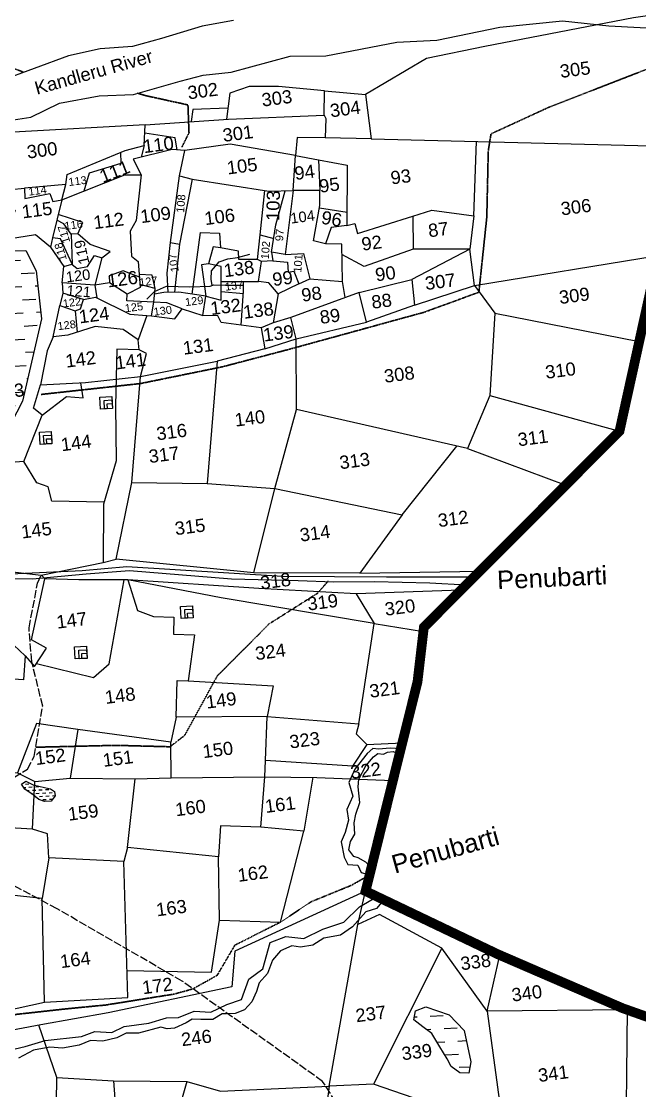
# Model space of a CAD drawing. Header units: inches. Extents: x 325586 to 341753, y 1581072 to 1592491.
# Drawn here: x 335395 to 336316, y 1585704 to 1587298 of the extents above; entities that cross this region are included whole.
import ezdxf

# ---------------------------------------------------------------- set-up
doc = ezdxf.new("R2010")
doc.units = ezdxf.units.IN
doc.header["$MEASUREMENT"] = 0
for name, pattern in [('ACAD_ISO02W100', [15, 12, -3]), ('ACAD_ISO03W100', [30, 12, -18]), ('ACAD_ISO07W100', [3, 0, -3]), ('BORDER', [1.75, 0.5, -0.25, 0.5, -0.25, 0, -0.25])]:
    doc.linetypes.add(name, pattern=pattern)
for name, color, linetype in [('CARTTRACK', 30, 'ACAD_ISO02W100'), ('NALA', 4, 'Continuous'), ('SQUAREWELL', 5, 'Continuous'), ('SURVEY_BND', 7, 'Continuous'), ('TEXT', 7, 'Continuous'), ('WATER_BODY', 4, 'Continuous')]:
    doc.layers.add(name, color=color, linetype=linetype)
for name, color, linetype, lineweight in [('FOOTPATH', 150, 'ACAD_ISO07W100', 30), ('ROAD', 1, 'Continuous', 25), ('VILL_BOUNDARY', 6, 'BORDER', 30)]:
    doc.layers.add(name, color=color, linetype=linetype, lineweight=lineweight)
doc.styles.get("Standard").update_dxf_attribs({"font": 'arial.ttf'})
pattern_1 = [(3.0672, (320155.095, 1583786.943), (18.545854, 20.645902), [19.62399, -19.62399])]

msp = doc.modelspace()

# ---------------------------------------------------------------- hatches: boundary and pattern name
at = {"layer": 'WATER_BODY'}
h = msp.add_hatch(dxfattribs=at)
h.set_pattern_fill('DASH', color=256, scale=156.991918, angle=3.0672, style=0)
h.set_pattern_definition(pattern_1)
h.paths.add_polyline_path([(335269.7, 1586831.7), (335289, 1586782.8), (335294.6, 1586704.1), (335287.3, 1586647), (335285.9, 1586641.4), (335340.6, 1586639.6), (335361.9, 1586666.7), (335396.4, 1586731.9), (335424.5, 1586854.9), (335416.9, 1586926.4), (335401.3, 1586956.8), (335332.1, 1586955.9), (335214.1, 1586956.5), (335078.7, 1586966.8), (334819.4, 1586955.4), (334734.1, 1586941.2), (334713.7, 1586934.7), (334686, 1586936.1), (334704.5, 1586911.7), (334719.4, 1586902.3), (334760.5, 1586907.6), (334782.7, 1586906.6), (334889.2, 1586886.2), (335028.4, 1586859.9), (335165.1, 1586860.3), (335227.6, 1586854.2)])
h.paths.add_polyline_path([(334953.7, 1586868.3), (335194.5, 1586872.8), (335193.8, 1586912.3), (334953, 1586907.8)], flags=25)
h.paths.add_polyline_path([(335466.5, 1586941.3), (335457.2, 1586972), (335440, 1586966.8), (335449.3, 1586936.1)], flags=9)
h.paths.add_polyline_path([(335454.6, 1586868.4), (335486.3, 1586872.5), (335484, 1586890), (335452.4, 1586885.9)], flags=9)
h.paths.add_polyline_path([(335446.7, 1586834.3), (335478.5, 1586838.4), (335476.2, 1586856.2), (335444.4, 1586852)], flags=9)
h.paths.add_polyline_path([(335350.4, 1586728), (335403.4, 1586734.9), (335399.5, 1586764.5), (335346.6, 1586757.6)], flags=24)
h = msp.add_hatch(dxfattribs=at)
h.set_pattern_fill('DASH', color=256, scale=39.24798, angle=3.0672, style=0)
h.set_pattern_definition([(3.0672, (320155.095, 1583786.943), (4.6364634, 5.1614755), [4.9059974, -4.9059974])])
h.paths.add_polyline_path([(335444.9, 1586143.6), (335443.8, 1586150.1), (335438.1, 1586154.4), (335428.9, 1586156.4), (335414.6, 1586159.4), (335413.8, 1586143.7), (335420.5, 1586138.4), (335429.2, 1586135.3), (335438.9, 1586136)])
h.paths.add_polyline_path([(335414.6, 1586159.4), (335412.1, 1586159.9), (335401.1, 1586165.8), (335394.8, 1586161.2), (335399.7, 1586153.8), (335412.2, 1586145), (335413.8, 1586143.7)])
h = msp.add_hatch(dxfattribs=at)
h.set_pattern_fill('DASH', color=256, scale=156.991918, angle=3.0672, style=0)
h.set_pattern_definition(pattern_1)
h.paths.add_polyline_path([(336054.6, 1585794.1), (336032.3, 1585817.4), (335997.6, 1585829.3), (335982, 1585823.3), (335979.8, 1585809.9), (335993.2, 1585799.4), (336006.7, 1585789.4), (336018.5, 1585769.8), (336029.3, 1585751.9), (336035.5, 1585740.2), (336048.1, 1585730.6), (336061.5, 1585730.4), (336064.8, 1585747.4)])

# ---------------------------------------------------------------- linework, layer by layer
at = {"layer": 'CARTTRACK'}
msp.add_lwpolyline([(337118.9, 1584480.5), (336829.4, 1584717.2), (336707.9, 1584834.9), (336566.7, 1584940.6), (336284.8, 1585139.9), (336145.2, 1585269.6), (335952.2, 1585548.1), (335843.6, 1585718.1), (335634.3, 1585867.5), (335447.9, 1585975.3), (335388.3, 1586007.3), (335274, 1586063.1), (335263.9, 1586074.3), (335298.2, 1586102.3), (335306.9, 1586133), (335370.7, 1586163), (335403.5, 1586183.5), (335413.8, 1586202.6), (335426.4, 1586277.4), (335410.1, 1586344.1), (335406, 1586394.3), (335418.8, 1586460.6), (335424.2, 1586472.7)], dxfattribs=at)
at = {"layer": 'FOOTPATH', "ltscale": 0.01}
for points in [[(336922.6, 1587647.4), (336879.6, 1587585.1), (336820.9, 1587530.3), (336706.5, 1587407.7), (336674.3, 1587355.4), (336572.6, 1587316.3), (336470.9, 1587287), (336352.1, 1587236.7), (336180.7, 1587170.1), (336094.6, 1587130.5), (336090.6, 1587105.3), (336088.4, 1587006.4), (336076.6, 1586894.4), (335994.9, 1586864.6), (335797.6, 1586810.4), (335694.4, 1586783.3), (335571.9, 1586758.3), (335424, 1586742.1)], [(335398.2, 1587222.4), (335357, 1587237.7), (335292.6, 1587224.9), (335220.6, 1587217.6), (335150.5, 1587225.3), (334915.9, 1587249.7), (334717.4, 1587263.2), (334577.6, 1587287.9)], [(335633.6, 1587110.3), (335644.5, 1587132.3), (335642.9, 1587173.7), (335579.1, 1587187.7), (335567.9, 1587191.1)], [(335852, 1586463.9), (335836, 1586445.7), (335763.8, 1586400), (335686.6, 1586322.5), (335638.1, 1586233.9), (335616.2, 1586216.9), (335535.4, 1586219), (335416.1, 1586216.2)], [(335913.7, 1586025.8), (335886.4, 1586010.3), (335826.7, 1585985.9), (335780.3, 1585955.1), (335713, 1585921.3), (335686.5, 1585876.2), (335650.4, 1585856), (335623, 1585848.3), (335520.1, 1585831.9), (335457.8, 1585825.8), (335388.3, 1585818.1), (335344.9, 1585808.7), (335146.6, 1585772.8), (334938.5, 1585723.1), (334782.4, 1585592.8), (334509.2, 1585432), (334128.4, 1585409.7)]]:
    msp.add_lwpolyline(points, dxfattribs=at)
at = {"layer": 'NALA'}
for points in [[(335343.7, 1587145.5), (335408.7, 1587155.4), (335451.4, 1587176.5), (335510.6, 1587187.2), (335561.9, 1587189.4), (335631.1, 1587208.9), (335665.4, 1587217.9), (335707.2, 1587222.5), (335795.5, 1587246.5), (335848.5, 1587247.1), (335954.2, 1587267.2), (336014.1, 1587270.1), (336107.7, 1587289.6), (336201.3, 1587298.8), (336270.1, 1587291.6), (336419.8, 1587283.7)], [(335711, 1587299.3), (335664.3, 1587290.9), (335603.5, 1587272.5), (335560.3, 1587261), (335511.9, 1587257.3), (335464.9, 1587246.7), (335362, 1587209.1)], [(335678.9, 1586904.4), (335677.3, 1586914), (335678, 1586926.6), (335689.5, 1586939.6), (335702.4, 1586944.4), (335716.6, 1586946.1), (335735.1, 1586951.3)], [(335581.5, 1586884.2), (335592.9, 1586895.4), (335611, 1586903.3), (335645.7, 1586902.5), (335676.2, 1586903.3), (335681.6, 1586905.4), (335699.1, 1586905.2), (335711.4, 1586905), (335724, 1586905.1)], [(335960.2, 1586213.9), (335944.4, 1586214.6), (335926.9, 1586213.3), (335918.5, 1586214.3), (335910.1, 1586207), (335891.5, 1586183.6), (335882.9, 1586163.8), (335888.7, 1586143.4), (335879.7, 1586123.5), (335882, 1586107.3), (335877.4, 1586089.3), (335871.1, 1586075.1), (335875.7, 1586052.4), (335881.3, 1586041.5), (335896.1, 1586040.3), (335901, 1586029.5), (335913.7, 1586025.8)], [(335916.3, 1586036.7), (335907.9, 1586044.9), (335896.6, 1586051.1), (335890.3, 1586053.5), (335882.5, 1586063.4), (335885, 1586075.5), (335891.5, 1586086.7), (335890.8, 1586103.6), (335893.1, 1586116.3), (335899, 1586134), (335896.5, 1586157.1), (335897.4, 1586168.7), (335908.3, 1586188.7), (335919.4, 1586202), (335926.2, 1586206.8), (335934.2, 1586206), (335940.2, 1586208.6), (335949, 1586209.7), (335958.3, 1586206)], [(335368.5, 1585762.5), (335400.5, 1585770), (335430.3, 1585778.9), (335484.3, 1585784.9), (335504.1, 1585792.5), (335529.5, 1585791), (335547.6, 1585799.8), (335584.4, 1585804.9), (335610.7, 1585812.6), (335628.6, 1585813.5), (335652.4, 1585822.9), (335677.2, 1585821.2), (335700.9, 1585832.7), (335722.5, 1585840.1), (335733.9, 1585870.2), (335754.3, 1585885.9), (335765.5, 1585924.9), (335788.8, 1585934), (335815.9, 1585931), (335844.1, 1585944.8), (335875.4, 1585955.5), (335898.7, 1585978.4), (335924.9, 1585993.5)], [(335935, 1585988.7), (335924.2, 1585975.8), (335908.1, 1585970.7), (335888, 1585948.4), (335870.2, 1585935.8), (335845.4, 1585931.7), (335828.9, 1585921.3), (335810.7, 1585918.2), (335797.8, 1585920.3), (335781.1, 1585912.6), (335768.9, 1585898.9), (335761.7, 1585878.7), (335749.1, 1585865.2), (335744.9, 1585852), (335738.3, 1585836.5), (335727.2, 1585824.8), (335713.2, 1585819.2), (335700.6, 1585818.7), (335694, 1585818.7), (335680.2, 1585810.5), (335662, 1585810.2), (335649.3, 1585810.8), (335640.2, 1585805.5), (335623, 1585797.3), (335611.7, 1585796.6), (335602.3, 1585798.7), (335569.1, 1585789.8), (335550.6, 1585789.9), (335536.8, 1585782.9), (335516.2, 1585777.8), (335497.8, 1585779.1), (335480.9, 1585772.1), (335455.9, 1585767.8), (335437, 1585769.3), (335412.7, 1585764.8), (335390.2, 1585752.7)]]:
    msp.add_lwpolyline(points, dxfattribs=at)
at = {"layer": 'ROAD'}
for points in [[(335097.1, 1586185.6), (335117.1, 1586246.4), (335144.8, 1586303.9), (335194.2, 1586372), (335241.4, 1586428.6), (335276, 1586464.9), (335302.5, 1586474.6), (335378.9, 1586474.8), (335485, 1586479.7), (335551.6, 1586485.8), (335783.8, 1586471.1), (335939.1, 1586470.4), (336069.7, 1586470.2)], [(336057.4, 1586457.9), (336003.3, 1586461), (335921.2, 1586462.7), (335860.3, 1586462.5), (335807.4, 1586464), (335707.9, 1586466.5), (335555.9, 1586479.1), (335491.2, 1586474.2), (335411.4, 1586466.5), (335328.7, 1586467.2), (335296.8, 1586467.3), (335246.1, 1586420.9), (335202.1, 1586368.3), (335155.9, 1586307.9), (335123.7, 1586234.4), (335094, 1586168.8)]]:
    msp.add_lwpolyline(points, dxfattribs=at)
at = {"layer": 'SQUAREWELL'}
for points in [[(335511.7, 1586738.2), (335529.4, 1586739.2), (335530.4, 1586721.1), (335512.6, 1586720.1)], [(335518, 1586733.3), (335529.7, 1586733.9), (335530.4, 1586721.1), (335518.7, 1586720.5)], [(335522.4, 1586728.1), (335530, 1586728.5), (335530.4, 1586721.1), (335522.8, 1586720.7)], [(335421.4, 1586685.8), (335439.2, 1586686.8), (335440.2, 1586668.7), (335422.4, 1586667.7)], [(335427.8, 1586680.9), (335439.5, 1586681.5), (335440.2, 1586668.7), (335428.5, 1586668.1)], [(335432.2, 1586675.7), (335439.8, 1586676.1), (335440.2, 1586668.7), (335432.6, 1586668.3)], [(335631.7, 1586426.2), (335649.5, 1586427.2), (335650.5, 1586409.1), (335632.7, 1586408.1)], [(335638.1, 1586421.3), (335649.8, 1586421.9), (335650.5, 1586409.1), (335638.8, 1586408.5)], [(335642.4, 1586416.1), (335650.1, 1586416.5), (335650.5, 1586409.1), (335642.8, 1586408.7)], [(335473.8, 1586365.9), (335491.6, 1586366.8), (335492.5, 1586348.7), (335474.8, 1586347.8)], [(335480.2, 1586360.9), (335491.8, 1586361.6), (335492.5, 1586348.7), (335480.9, 1586348.1)], [(335484.5, 1586355.7), (335492.1, 1586356.2), (335492.5, 1586348.7), (335484.9, 1586348.3)]]:
    msp.add_lwpolyline(points, close=True, dxfattribs=at)
at = {"layer": 'SURVEY_BND'}
for points in [[(336674.3, 1587355.4), (336538.1, 1587337), (336306.9, 1587303.4), (336085.3, 1587260.8), (335998.5, 1587242.7), (335907.6, 1587189.2), (335915.8, 1587123.2), (336472.6, 1587109.1)], [(335846.3, 1587194.5), (335778.1, 1587201.2), (335734.3, 1587201.1), (335705.2, 1587191.1), (335700.2, 1587152.4)], [(335845.9, 1587158.5), (335846.3, 1587194.5), (335907.6, 1587189.2)], [(335702.3, 1587169), (335650.1, 1587166.8), (335647.6, 1587148.8)], [(335579.2, 1587144.2), (335703.3, 1587152.6), (335845.9, 1587158.5), (335848.4, 1587153.6), (335847.7, 1587124.8), (335805.6, 1587125.3), (335803, 1587098.2), (335705.8, 1587115.2), (335638.4, 1587105.5)], [(335577.8, 1587113.4), (335579.2, 1587144.2), (335382.9, 1587133.1), (335357.8, 1587045.4)], [(335626.7, 1587106.4), (335623.9, 1587124.8), (335578.6, 1587131.4)], [(335916.7, 1587123.2), (335847.7, 1587124.8)], [(335460.9, 1587055.3), (335462.7, 1587069.9), (335549.5, 1587105.6), (335577.8, 1587113.4), (335573.2, 1587095.6)], [(335630.5, 1587068.1), (335638.4, 1587105.5), (335619.3, 1587107), (335561.4, 1587092.7), (335573, 1587069.7)], [(336068.9, 1587008.6), (336073, 1587119.2)], [(335488.4, 1587045.4), (335496.1, 1587072.6), (335543.5, 1587086.9), (335542.9, 1587102.8)], [(335649, 1587063.2), (335763.7, 1587045.3), (335799.8, 1587046), (335803, 1587098.2)], [(335803, 1587098.2), (335837.3, 1587091.8), (335839.3, 1587045.9), (335799.8, 1587046)], [(335837.3, 1587091.8), (335880.2, 1587083.9), (335880, 1586993.7), (335856.6, 1586991.1), (335848.1, 1586966.6), (335829.9, 1586970.9), (335839.5, 1587023.6), (335839.3, 1587045.9)], [(335455, 1587032.1), (335549, 1587069.5), (335573, 1587069.7), (335565.7, 1587001.5), (335557, 1586985.7), (335559, 1586948), (335568.7, 1586940.3), (335571.7, 1586901.7), (335552.2, 1586891.4)], [(335616.8, 1586968.7), (335630.5, 1587068.1), (335649, 1587063.2), (335630.3, 1586965.9)], [(335438, 1586961.4), (335415.7, 1586979.8), (335362.8, 1586971.6), (335386, 1587016.4), (335357.9, 1587010.4), (335357.8, 1587045.4), (335399.1, 1587049.6), (335399.8, 1587034.1), (335437.2, 1587041.4), (335441.7, 1587029.8), (335455, 1587032.1), (335441, 1586975.4)], [(335455, 1587032.1), (335460.9, 1587055.3), (335399.1, 1587049.6)], [(335750.5, 1586980), (335757.5, 1587046.2)], [(335787.7, 1586950.6), (335767.5, 1586954.3), (335774.1, 1586995.1), (335787.6, 1587045.8)], [(335799.8, 1587046), (335787.7, 1586950.6), (335815.3, 1586952.3), (335824.6, 1586914.4), (335873.3, 1586910.7), (335872.1, 1586966.2), (335848.1, 1586966.6)], [(335479, 1586981.5), (335486.3, 1586998.4), (335449.6, 1587010.4)], [(335838.9, 1587020.2), (335880.1, 1587014)], [(335977.9, 1587007.8), (336006.5, 1587016.8), (336068.9, 1587008.6), (336063, 1586958.9)], [(335468.8, 1586980.8), (335458.1, 1586996.5), (335447.5, 1587001.9)], [(335880, 1586993.7), (335891.6, 1586997.1), (335895.6, 1586982.1), (335977.9, 1587007.8), (335978.8, 1586958.8)], [(335514.3, 1586945.6), (335526.9, 1586955.4), (335497.4, 1586965.6), (335479, 1586981.5), (335468.8, 1586980.8), (335470.4, 1586936.1)], [(335649.4, 1586891.5), (335661.8, 1586983.3), (335689.8, 1586982.4), (335691.5, 1586960.8), (335680.7, 1586962), (335673.6, 1586936.9), (335663.2, 1586935.2), (335669.4, 1586888.4)], [(335767.5, 1586954.3), (335769.3, 1586941.3), (335752.6, 1586940.1), (335746.4, 1586943.3), (335750.5, 1586980), (335770.8, 1586974.7)], [(335470.4, 1586936.1), (335453.1, 1586974.2), (335441, 1586975.4), (335438, 1586961.4), (335458, 1586932.7)], [(335613.2, 1586894.2), (335611.8, 1586922.9), (335616.8, 1586968.7), (335630.3, 1586965.9), (335623.1, 1586894.5)], [(335746.4, 1586943.3), (335719, 1586943.3), (335718.1, 1586955.7), (335691.5, 1586960.8)], [(335455.6, 1586908.4), (335458, 1586932.7), (335469.9, 1586936.5), (335478, 1586930), (335493.3, 1586932.7), (335503.5, 1586949.1), (335514.3, 1586945.6), (335504.1, 1586905.2)], [(336063, 1586958.9), (335978.8, 1586958.8), (335905.8, 1586932.7), (335872.5, 1586950.8)], [(335980.8, 1586875.2), (336070, 1586904.5), (336063, 1586958.9), (335976.5, 1586913.3)], [(336070, 1586904.5), (336343.9, 1586949.4)], [(335669.4, 1586888.4), (335669.4, 1586888.4), (335692.4, 1586882.7), (335692.6, 1586932.8), (335673.6, 1586936.9)], [(335692.5, 1586910.5), (335748.1, 1586910.7), (335752.6, 1586940.1)], [(335769.3, 1586941.3), (335791.4, 1586939.2), (335792.4, 1586924.5), (335800.8, 1586926.1), (335808, 1586907), (335824.6, 1586914.4)], [(335570.5, 1586916.8), (335546.4, 1586926.4), (335525.6, 1586918.8), (335526, 1586908.3)], [(335593.8, 1586900.1), (335589.6, 1586919.7), (335570.2, 1586921)], [(335897.9, 1586894.1), (335976.5, 1586913.3), (335980.8, 1586875.2), (335909.2, 1586850)], [(335504.1, 1586905.2), (335455.6, 1586908.4), (335456.5, 1586893.1)], [(335581.7, 1586859.8), (335588.7, 1586859.5), (335592.3, 1586879.7), (335551.7, 1586881.5), (335552.2, 1586891.4), (335526, 1586908.3), (335504.1, 1586905.2), (335507.2, 1586885.9)], [(335592.3, 1586879.7), (335593.8, 1586900.1), (335571.4, 1586906)], [(335777.6, 1586891.9), (335770, 1586849), (335752.3, 1586841.4), (335722.2, 1586845.5), (335725.7, 1586895.9), (335725.9, 1586910.6)], [(335808, 1586907), (335777.6, 1586891.9), (335763.4, 1586908.5), (335748.1, 1586910.7)], [(335877.4, 1586886.6), (335873.3, 1586910.7)], [(336070, 1586904.5), (336100.2, 1586863.4), (336315.6, 1586820.8)], [(335474.6, 1586866.5), (335482.7, 1586869.9), (335487, 1586883.5), (335456.5, 1586893.1), (335452.1, 1586874.9)], [(335487, 1586883.5), (335505, 1586886.9), (335556.3, 1586861.8), (335581.7, 1586859.8), (335568.9, 1586823.3)], [(335634.2, 1586869.5), (335665.1, 1586859.8), (335669.4, 1586888.4), (335629.3, 1586894.6), (335606.9, 1586894), (335593.2, 1586891.5)], [(335692.5, 1586895.5), (335725.5, 1586892.8)], [(335804.1, 1586824.8), (335909.2, 1586850), (335897.9, 1586894.1), (335796.3, 1586856.9)], [(335442.2, 1586828.2), (335452.1, 1586874.9), (335474.6, 1586866.5), (335477.6, 1586834.9)], [(335588.7, 1586859.5), (335623.3, 1586855), (335634.2, 1586869.5), (335611.2, 1586878.8), (335592.3, 1586879.7)], [(335722.2, 1586845.5), (335692.6, 1586849.2), (335687.5, 1586859.4), (335665.1, 1586859.8)], [(335752.3, 1586841.4), (335757.6, 1586810.2), (335804.1, 1586824.8), (335796.3, 1586856.9), (335770, 1586849)], [(336100.2, 1586863.4), (336092.9, 1586740.7), (336286.2, 1586687.3)], [(335422.9, 1586756.3), (335490.3, 1586759.9), (335572.1, 1586768.9), (335581, 1586803), (335570.4, 1586808.4), (335568.9, 1586823.3), (335546.4, 1586838.8), (335504.5, 1586843.2), (335464.1, 1586830.7), (335442.2, 1586828.2), (335433, 1586807.1), (335422.9, 1586756.3)], [(336059.4, 1586661.6), (335804.8, 1586719.6), (335804.1, 1586824.8)], [(335570.4, 1586808.4), (335536.7, 1586809.6), (335534.7, 1586724.9), (335535.7, 1586643), (335516.9, 1586578.6), (335516.6, 1586491.4), (335535.9, 1586496.3)], [(335757.6, 1586810.2), (335686.4, 1586791.6), (335671.4, 1586609.3), (335772.3, 1586601.8), (335804.8, 1586719.6)], [(335572.1, 1586768.9), (335686.4, 1586791.6)], [(335517.7, 1586581.4), (335440, 1586582.9), (335434.7, 1586604.4), (335417.9, 1586610.1), (335398.1, 1586642.3), (335425.5, 1586711), (335461.9, 1586739), (335486.9, 1586737.2), (335483.4, 1586759.6)], [(335425.5, 1586711), (335412.6, 1586721.8), (335422.9, 1586756.3)], [(335559.1, 1586610.6), (335572.1, 1586768.9)], [(336092.9, 1586740.7), (336059.4, 1586661.6), (336206.2, 1586607.1)], [(335772.3, 1586601.8), (335962.1, 1586562.8), (336043.9, 1586665.1)], [(335398.1, 1586642.3), (335358.4, 1586639), (335314.3, 1586518.6), (335346.4, 1586519.6), (335343, 1586482.3), (335424.2, 1586472.7), (335516.6, 1586491.4)], [(335741.3, 1586476.1), (335535.9, 1586496.3), (335559.1, 1586610.6), (335671.4, 1586609.3)], [(335898.9, 1586475.6), (335741.3, 1586476.1), (335772.3, 1586601.8)], [(335962.1, 1586562.8), (335898.9, 1586475.6), (336077.9, 1586478.5)], [(335400.1, 1586352.6), (335414.2, 1586336.3), (335432.2, 1586363.9), (335409.9, 1586376.3), (335429.8, 1586467.1)], [(335893.9, 1586445), (335748.7, 1586452.6), (335553.4, 1586465.5), (335480.4, 1586465.9), (335429.8, 1586467.1), (335424.7, 1586472.8)], [(335207.5, 1586284.6), (335238.2, 1586399.9), (335298, 1586457.9), (335316.3, 1586454.6), (335357.4, 1586392.1), (335400.1, 1586352.6), (335397.7, 1586316.8), (335281.4, 1586324.4), (335217.7, 1586323)], [(335417.2, 1586341), (335502, 1586319.9), (335525.4, 1586340.3), (335547.9, 1586465.5)], [(335920.5, 1586400.4), (335692.3, 1586438.8), (335553.4, 1586465.5)], [(335553.4, 1586465.5), (335567.7, 1586420), (335591.4, 1586411), (335621.8, 1586409.9), (335621.2, 1586384.7), (335652.7, 1586383.6), (335643.4, 1586315.3), (335769.8, 1586307.5), (335761.2, 1586262.2), (335897.7, 1586251.3), (335920.5, 1586400.4)], [(336049.7, 1586450.2), (335893.9, 1586445), (335920.5, 1586400.4), (335993.9, 1586388.7)], [(335761.2, 1586262.2), (335625.4, 1586261), (335626.7, 1586315.6), (335643.4, 1586315.3)], [(335625.4, 1586261), (335617.5, 1586223.5), (335478.9, 1586242.7), (335467.4, 1586170.2), (335564.4, 1586169.2), (335617.9, 1586170.4), (335617.5, 1586223.5)], [(335909.8, 1586220.3), (335888.4, 1586188.2), (335758.5, 1586196.4), (335761.2, 1586262.2)], [(335478.9, 1586242.7), (335417.1, 1586251.4), (335388.7, 1586177.9), (335414.9, 1586164.9), (335467.4, 1586170.2)], [(335897.7, 1586251.3), (335893.8, 1586236), (335909.8, 1586220.3), (335962.5, 1586222.9)], [(335617.9, 1586170.4), (335757.4, 1586172.2), (335758.5, 1586196.4)], [(335411.1, 1586094), (335318, 1586099.7), (335319.7, 1586129.1), (335352.9, 1586142.2), (335371.2, 1586178.3), (335388.7, 1586177.9)], [(335552.9, 1586066.8), (335547.3, 1586046), (335435.6, 1586051.5), (335433.4, 1586087.3), (335411.1, 1586094), (335414.9, 1586164.9)], [(335751.8, 1586096.8), (335691.3, 1586098.9), (335688.7, 1586052.9), (335552.9, 1586066.8), (335564.4, 1586169.2)], [(335828.9, 1586171.4), (335815.8, 1586091), (335751.8, 1586096.8), (335757.4, 1586172.2)], [(335757.4, 1586172.2), (335834.9, 1586171.3), (335948.5, 1586166.7)], [(335690, 1585958.3), (335780.8, 1585955.5), (335815.8, 1586091)], [(335435.6, 1586051.5), (335425.5, 1585990.7), (335236.5, 1586011.3), (335240, 1586052.7), (335246.8, 1586053), (335252, 1586072.6)], [(335552, 1585883.3), (335677.8, 1585881), (335690, 1585958.3), (335688.7, 1586052.9)], [(335428.9, 1585836.4), (335553.2, 1585843.3), (335547.3, 1586046)], [(335907.7, 1586001.7), (335712.9, 1585912.2), (335708.2, 1585859), (335523.8, 1585820.4), (335423.5, 1585802.2), (335025.3, 1585727.1), (335015.2, 1585765.1), (335234, 1585793.3)], [(335145, 1585979.3), (335133.2, 1585920.3), (335234, 1585793.3), (335428.9, 1585836.4), (335425.5, 1585990.7)], [(336089, 1585822.6), (336021.4, 1585916.9), (335928.7, 1585967), (335896.4, 1585951.8), (335907.7, 1586001.7)], [(335853.5, 1585710.7), (335896.4, 1585951.8)], [(336021.4, 1585916.9), (335919.6, 1585714)], [(336089, 1585822.6), (336107.6, 1585906.3)], [(336295.6, 1585587), (336298.1, 1585824.5), (336089, 1585822.6), (336113, 1585647.3)], [(335447.3, 1585723.9), (335420.7, 1585801.7)], [(335570.8, 1585486.4), (335535.9, 1585544.4), (335445.9, 1585612), (335447.3, 1585723.9), (335531.9, 1585719.1), (335538.9, 1585624.9), (335578.5, 1585606.3)], [(335531.9, 1585719.1), (335641.1, 1585717.7), (335615.8, 1585628.9)], [(335641.1, 1585717.7), (335691.2, 1585703.3), (335853.5, 1585710.7), (335834.3, 1585567.4), (335814, 1585566.4)], [(335834.3, 1585567.4), (336056.2, 1585562.9), (336113, 1585647.3), (335919.6, 1585714), (335853.5, 1585710.7)]]:
    msp.add_lwpolyline(points, dxfattribs=at)
at = {"layer": 'VILL_BOUNDARY', "color": 6, "linetype": 'ACAD_ISO03W100', "lineweight": -2, "ltscale": 3, "const_width": 14.5}
msp.add_lwpolyline([(336674.3, 1587355.4), (336454.4, 1587086.8), (336345, 1586954.3), (336286.2, 1586687.3), (335994.6, 1586395), (335985.1, 1586313.7), (335951.2, 1586177.7), (335907.7, 1586001.7), (336104.8, 1585907.6), (336290.7, 1585827.2), (336403.2, 1585787.3), (336558.7, 1585539.7), (336557, 1585502.2), (336818.7, 1585352.6), (336885.2, 1585286.1), (337139, 1585171.7), (337258.8, 1585083), (337310, 1584822.1), (337330.1, 1584712.1), (337343.1, 1584595), (337469.4, 1584363.1)], dxfattribs=at)
at = {"layer": 'WATER_BODY'}
for points in [[(335332.1, 1586955.9), (335401.3, 1586956.8), (335416.9, 1586926.4), (335424.5, 1586854.9), (335396.4, 1586731.9), (335361.9, 1586666.7)], [(335444.9, 1586143.6), (335438.9, 1586136), (335429.2, 1586135.3), (335420.5, 1586138.4), (335412.2, 1586145), (335399.7, 1586153.8), (335394.8, 1586161.2), (335401.1, 1586165.8), (335412.1, 1586159.9), (335428.9, 1586156.4), (335438.1, 1586154.4), (335443.8, 1586150.1), (335444.9, 1586143.6)], [(336018.5, 1585769.8), (336006.7, 1585789.4), (335993.2, 1585799.4), (335979.8, 1585809.9), (335982, 1585823.3), (335997.6, 1585829.3), (336032.3, 1585817.4), (336054.6, 1585794.1), (336064.8, 1585747.4), (336061.5, 1585730.4), (336048.1, 1585730.6), (336035.5, 1585740.2), (336029.3, 1585751.9), (336018.5, 1585769.8)]]:
    msp.add_lwpolyline(points, dxfattribs=at)

# ---------------------------------------------------------------- texts
at = {"layer": 'TEXT'}
for s, height, rotation, p in [('Kandleru River', 19.624, 15.7206, (335417.7, 1587188.7)), ('305', 19.62, 7.4043, (336198.6, 1587213.8)), ('302', 19.62, 7.4043, (335643.6, 1587181.9)), ('303', 19.62, 7.4043, (335754, 1587171.1)), ('304', 19.62, 7.4043, (335855.9, 1587155.1)), ('301', 19.62, 7.4043, (335695.9, 1587118.5)), ('110', 19.62, 7.4043, (335577.5, 1587101.7)), ('300', 19.62, 7.4043, (335404.1, 1587093.6)), ('111', 19.62, 21.1499, (335515.8, 1587057)), ('105', 19.62, 7.4043, (335702.2, 1587069.9)), ('94', 19.62, 7.4043, (335802.9, 1587061.7)), ('93', 19.62, 7.4043, (335946.3, 1587055)), ('113', 11.77, 7.4043, (335465.5, 1587052.7)), ('95', 19.62, 7.4043, (335839.8, 1587042.6)), ('114', 11.77, 7.4043, (335405.8, 1587038.4)), ('103', 19.62, 88.6484, (335779.1, 1587000.5)), ('115', 19.62, 7.4043, (335396.5, 1587004.4)), ('108', 11.77, 85.5436, (335637.1, 1587012.5)), ('306', 19.62, 7.4043, (336199.9, 1587008.9)), ('112', 19.62, 7.4043, (335503.3, 1586988.4)), ('109', 19.62, 7.4043, (335573.2, 1586997.4)), ('106', 19.62, 7.4043, (335668.7, 1586994.4)), ('104', 15.7, 7.4043, (335796.6, 1586996.7)), ('96', 19.62, 350.495, (335840.5, 1586996.8)), ('116', 11.77, 7.4043, (335459.7, 1586987.2)), ('87', 19.62, 7.4043, (336002.3, 1586976.3)), ('117', 11.77, 106.8773, (335467.7, 1586969.4)), ('97', 11.77, 85.5436, (335784.6, 1586970.1)), ('92', 19.62, 7.4043, (335902.9, 1586956.3)), ('118', 11.77, 106.8773, (335462.6, 1586943.3)), ('119', 15.7, 102.6048, (335496.2, 1586937.9)), ('102', 11.77, 85.5436, (335763.3, 1586943)), ('107', 11.77, 98.7698, (335629.4, 1586925.6)), ('101', 11.77, 85.5436, (335811.8, 1586923.3)), ('120', 15.7, 7.4043, (335462, 1586909)), ('138', 19.62, 7.4043, (335697.5, 1586916.7)), ('90', 19.62, 7.4043, (335923.4, 1586910.6)), ('126', 19.62, 7.4043, (335523.9, 1586901.5)), ('127', 11.77, 7.4043, (335571.1, 1586903)), ('99', 19.62, 7.4043, (335770.1, 1586903.5)), ('307', 19.62, 7.4043, (335997.5, 1586897.7)), ('121', 15.7, 355.7833, (335461.4, 1586889.4)), ('137', 11.77, 7.4043, (335698.8, 1586896.6)), ('98', 19.62, 7.4043, (335813.2, 1586880.2)), ('309', 19.62, 7.4043, (336197.4, 1586876.8)), ('122', 11.77, 7.4043, (335457.2, 1586871.7)), ('129', 11.77, 7.4043, (335639.4, 1586873.7)), ('132', 19.62, 7.4043, (335677.6, 1586860.3)), ('88', 19.62, 7.4043, (335917.7, 1586869.7)), ('124', 19.62, 7.4043, (335481.5, 1586847.9)), ('125', 11.77, 7.4043, (335549.6, 1586864.5)), ('130', 11.77, 7.4043, (335592.5, 1586859.3)), ('138', 19.62, 7.4043, (335726.5, 1586854.7)), ('89', 19.62, 7.4043, (335840.7, 1586847.2)), ('128', 11.77, 7.4043, (335449.3, 1586837.8)), ('139', 19.62, 7.4043, (335756.3, 1586820.8)), ('131', 19.62, 7.4043, (335636.6, 1586801.2)), ('142', 19.62, 7.4043, (335461.6, 1586781.9)), ('141', 19.62, 7.4043, (335536, 1586779.2)), ('310', 19.62, 7.4043, (336176.8, 1586765.3)), ('308', 19.62, 7.4043, (335936.5, 1586759.3)), ('143', 19.62, 7.4043, (335354.7, 1586733.9)), ('140', 19.62, 7.4043, (335713.8, 1586694)), ('316', 19.62, 7.4043, (335597.1, 1586673.6)), ('144', 19.62, 7.4043, (335454.8, 1586657.3)), ('311', 19.62, 7.4043, (336135.7, 1586664.7)), ('317', 19.62, 7.4043, (335585.7, 1586639.7)), ('313', 19.62, 7.4043, (335870, 1586630.5)), ('312', 19.62, 7.4043, (336016.8, 1586544.2)), ('145', 19.62, 7.4043, (335395.6, 1586527.2)), ('315', 19.62, 7.4043, (335624.6, 1586532.2)), ('314', 19.62, 7.4043, (335810.9, 1586522.6)), ('Penubarti  ', 27.474, 2.562, (336104.3, 1586451.7)), ('318', 19.62, 7.4043, (335752, 1586451.2)), ('319', 19.62, 7.4043, (335822.3, 1586419.8)), ('320', 19.62, 7.4043, (335937.5, 1586412.1)), ('147', 19.62, 7.4043, (335448.1, 1586392.8)), ('324', 19.62, 7.4043, (335744.4, 1586345.9)), ('321', 19.62, 7.4043, (335914.7, 1586289.8)), ('148', 19.62, 7.4043, (335520.4, 1586280.6)), ('149', 19.62, 7.4043, (335671, 1586273.6)), ('323', 19.62, 7.4043, (335795.4, 1586214.2)), ('152', 19.62, 7.4043, (335416.4, 1586189.5)), ('151', 19.62, 7.4043, (335517.1, 1586186.8)), ('150', 19.62, 7.4043, (335666, 1586199.8)), ('322', 19.62, 7.4043, (335886.4, 1586168.8)), ('159', 19.62, 7.4043, (335465.3, 1586106.5)), ('160', 19.62, 7.4043, (335625.3, 1586113.2)), ('161', 19.62, 7.4043, (335759, 1586118.1)), ('Penubarti', 27.47, 15.5423, (335951.1, 1586027.6)), ('162', 19.62, 7.4043, (335718.2, 1586015.4)), ('163', 19.62, 7.4043, (335596.8, 1585964)), ('164', 19.62, 7.4043, (335453.6, 1585886.8)), ('338', 19.62, 7.4043, (336050.4, 1585883.6)), ('172', 19.62, 7.4043, (335575.9, 1585847.9)), ('340', 19.62, 7.4043, (336126.6, 1585836.9)), ('237', 19.62, 7.4043, (335894, 1585806.1)), ('246', 19.62, 7.4043, (335634.1, 1585770.4)), ('339', 19.62, 7.4043, (335962.6, 1585749.4)), ('341', 19.62, 7.4043, (336166.1, 1585717.1))]:
    msp.add_text(s, height=height, rotation=rotation, dxfattribs=at).set_placement(p)

doc.saveas('drawing.dxf')
